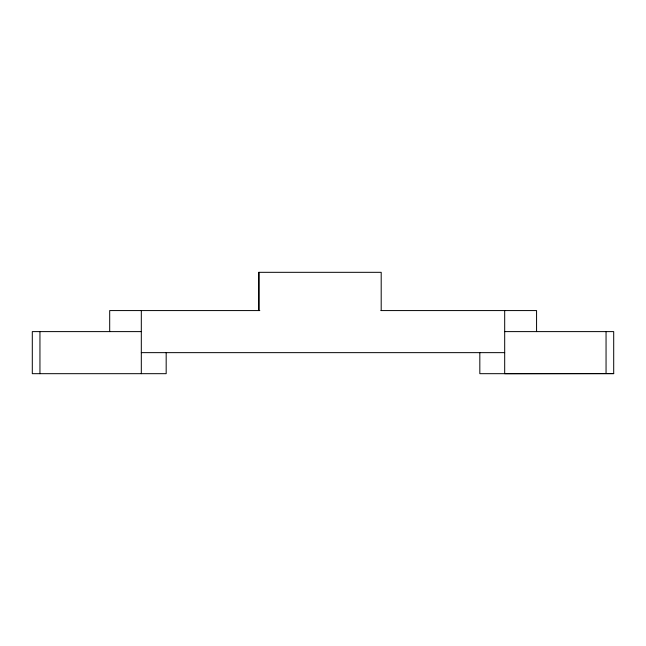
<?xml version="1.0" encoding="UTF-8"?>
<svg xmlns="http://www.w3.org/2000/svg" width="646" height="646" viewBox="0 0 646 646"><rect width="100%" height="100%" fill="white"/><g stroke="black" fill="none" stroke-linecap="round" stroke-linejoin="round"><path stroke-width="0.97" d="M613.7 373.55L504.688 373.679L504.688 310.573M259.813 310.573L109.691 310.573L109.691 331.608M380.922 310.573L536.568 310.573L536.568 331.608M141.312 331.608L32.3 331.608L32.3 373.679L166.175 373.679L166.175 352.643M504.688 331.608L613.7 331.608L613.7 373.679L479.825 373.679L479.825 352.643M141.312 352.643L504.688 352.643M606.053 331.608L606.053 373.55M381.197 310.573L381.197 272.321L258.796 272.321L258.796 310.573M258.933 272.321L258.933 310.573M141.312 310.573L141.312 373.679M39.947 331.608L39.947 373.679"/></g></svg>
